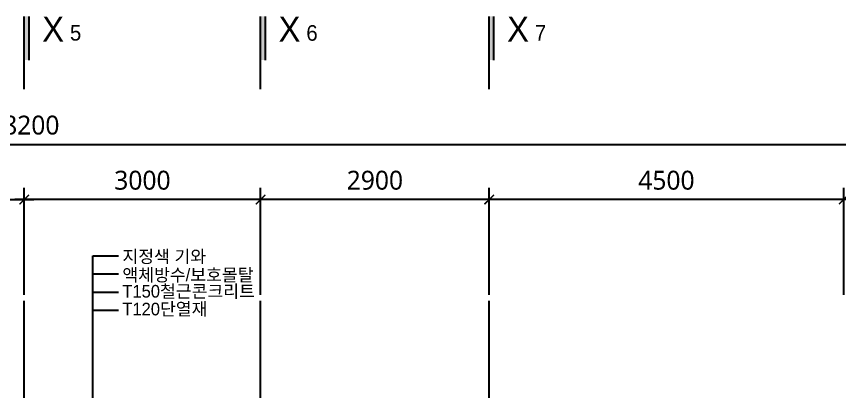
# Model space of a CAD drawing. Extents: x 11416736 to 11582377, y -14295679 to -14163266.
# Drawn here: x 11461668 to 11472114, y -14244967 to -14240204 of the extents above; entities that cross this region are included whole.
import ezdxf
from ezdxf.enums import TextEntityAlignment as Align

# ---------------------------------------------------------------- set-up
doc = ezdxf.new("R2010")
doc.units = 0
doc.header["$LTSCALE"] = 50
doc.header["$MEASUREMENT"] = 0
doc.layers.get('0').update_dxf_attribs({"linetype": 'CONTINUOUS'})
doc.layers.get('DEFPOINTS').update_dxf_attribs({"linetype": 'CONTINUOUS'})
for name, color, linetype in [('! 06 중심선', 11, 'CONTINUOUS'), ('! 12 지시선_안내선', 252, 'CONTINUOUS'), ('! 22 text 진한선', 7, 'CONTINUOUS'), ('! 24 치수선', 1, 'CONTINUOUS')]:
    doc.layers.add(name, color=color, linetype=linetype)
doc.styles.add('굴림', font='Gulim.ttf')
doc.styles.add('맑은 고딕', font='malgun.ttf')
doc.dimstyles.new('120-main', dxfattribs={"dimscale": 120, "dimtxt": 2, "dimasz": 1, "dimexe": 1.25, "dimexo": 0.625, "dimgap": 1, "dimtad": 1, "dimdec": 0, "dimtxsty": '맑은 고딕', "dimblk": 'ARCHTICK', "dimcen": 2.5, "dimdle": 1, "dimclrt": 7, "dimadec": 0, "dimazin": 0, "dimtfac": 1, "dimtdec": 0, "dimtix": 1, "dimtmove": 2, "dimatfit": 3, "dimldrblk": 'DOT', "dimfxl": 0, "dimarcsym": 0})

# ---------------------------------------------------------------- blocks, each defined once
blk = doc.blocks.new('_ARCHTICK')
at = {"color": 0, "linetype": 'ByBlock', "const_width": 0.15}
blk.add_lwpolyline([(-0.5, -0.5), (0.5, 0.5)], dxfattribs=at)
blk = doc.blocks.new('*D69')
at = {"layer": '! 24 치수선', "color": 0, "lineweight": -2}
for p, q in [((11458767, -14243739), (11458767, -14242379)), ((11461767, -14243739), (11461767, -14242379)), ((11458647, -14242529), (11461887, -14242529))]:
    blk.add_line(p, q, dxfattribs=at)
at = {"layer": 'DEFPOINTS', "color": 0}
for p in [(11461767, -14242529), (11458767, -14243814), (11461767, -14243814)]:
    blk.add_point(p, dxfattribs=at)
at = {"layer": '! 24 치수선', "color": 0, "linetype": 'ByBlock', "lineweight": -2, "xscale": 120, "yscale": 120, "zscale": 120, "rotation": 180}
blk.add_blockref('_ARCHTICK', (11458767, -14242529), dxfattribs=at)
at = {"layer": '! 24 치수선', "color": 0, "linetype": 'ByBlock', "lineweight": -2, "xscale": 120, "yscale": 120, "zscale": 120}
blk.add_blockref('_ARCHTICK', (11461767, -14242529), dxfattribs=at)
at = {"layer": '! 24 치수선', "color": 7, "ltscale": 30, "insert": (11460267, -14242285), "char_height": 240, "attachment_point": 5, "style": '맑은 고딕'}
blk.add_mtext('3000', dxfattribs=at)
blk = doc.blocks.new('_Dot')
at = {"color": 0, "linetype": 'ByBlock', "lineweight": -2}
blk.add_line((-0.5, 0), (-1, 0), dxfattribs=at)
at = {"color": 0, "linetype": 'ByBlock', "const_width": 0.5}
blk.add_lwpolyline([(-0.25, 0, 1), (0.25, 0, 1)], format="xyb", close=True, dxfattribs=at)
blk = doc.blocks.new('*D70')
at = {"layer": '! 24 치수선', "color": 0, "lineweight": -2}
for p, q in [((11447667, -14243739), (11447667, -14241679)), ((11475867, -14243739), (11475867, -14241679)), ((11447547, -14241829), (11475987, -14241829))]:
    blk.add_line(p, q, dxfattribs=at)
at = {"layer": 'DEFPOINTS', "color": 0}
for p in [(11475867, -14241829), (11447667, -14243814), (11475867, -14243814)]:
    blk.add_point(p, dxfattribs=at)
at = {"layer": '! 24 치수선', "color": 0, "linetype": 'ByBlock', "lineweight": -2, "xscale": 120, "yscale": 120, "zscale": 120, "rotation": 180}
blk.add_blockref('_ARCHTICK', (11447667, -14241829), dxfattribs=at)
at = {"layer": '! 24 치수선', "color": 0, "linetype": 'ByBlock', "lineweight": -2, "xscale": 120, "yscale": 120, "zscale": 120}
blk.add_blockref('_ARCHTICK', (11475867, -14241829), dxfattribs=at)
at = {"layer": '! 24 치수선', "color": 7, "ltscale": 30, "insert": (11461767, -14241585), "char_height": 240, "attachment_point": 5, "style": '맑은 고딕'}
blk.add_mtext('28200', dxfattribs=at)
blk = doc.blocks.new('*D86')
at = {"layer": '! 24 치수선', "color": 0, "lineweight": -2}
for p, q in [((11472167, -14243739), (11472167, -14242379)), ((11475867, -14243739), (11475867, -14242379)), ((11475987, -14242529), (11472047, -14242529))]:
    blk.add_line(p, q, dxfattribs=at)
at = {"layer": 'DEFPOINTS', "color": 0}
for p in [(11472167, -14242529), (11472167, -14243814), (11475867, -14243814)]:
    blk.add_point(p, dxfattribs=at)
at = {"layer": '! 24 치수선', "color": 0, "linetype": 'ByBlock', "lineweight": -2, "xscale": 120, "yscale": 120, "zscale": 120, "rotation": 180}
blk.add_blockref('_ARCHTICK', (11472167, -14242529), dxfattribs=at)
at = {"layer": '! 24 치수선', "color": 0, "linetype": 'ByBlock', "lineweight": -2, "xscale": 120, "yscale": 120, "zscale": 120}
blk.add_blockref('_ARCHTICK', (11475867, -14242529), dxfattribs=at)
at = {"layer": '! 24 치수선', "color": 7, "ltscale": 30, "insert": (11474017, -14242285), "char_height": 240, "attachment_point": 5, "style": '맑은 고딕'}
blk.add_mtext('3700', dxfattribs=at)
blk = doc.blocks.new('*D87')
at = {"layer": '! 24 치수선', "color": 0, "lineweight": -2}
for p, q in [((11467667, -14243739), (11467667, -14242379)), ((11472167, -14243739), (11472167, -14242379)), ((11472287, -14242529), (11467547, -14242529))]:
    blk.add_line(p, q, dxfattribs=at)
at = {"layer": 'DEFPOINTS', "color": 0}
for p in [(11467667, -14242529), (11467667, -14243814), (11472167, -14243814)]:
    blk.add_point(p, dxfattribs=at)
at = {"layer": '! 24 치수선', "color": 0, "linetype": 'ByBlock', "lineweight": -2, "xscale": 120, "yscale": 120, "zscale": 120, "rotation": 180}
blk.add_blockref('_ARCHTICK', (11467667, -14242529), dxfattribs=at)
at = {"layer": '! 24 치수선', "color": 0, "linetype": 'ByBlock', "lineweight": -2, "xscale": 120, "yscale": 120, "zscale": 120}
blk.add_blockref('_ARCHTICK', (11472167, -14242529), dxfattribs=at)
at = {"layer": '! 24 치수선', "color": 7, "ltscale": 30, "insert": (11469917, -14242285), "char_height": 240, "attachment_point": 5, "style": '맑은 고딕'}
blk.add_mtext('4500', dxfattribs=at)
blk = doc.blocks.new('*D88')
at = {"layer": '! 24 치수선', "color": 0, "lineweight": -2}
for p, q in [((11464767, -14243739), (11464767, -14242379)), ((11467667, -14243739), (11467667, -14242379)), ((11467787, -14242529), (11464647, -14242529))]:
    blk.add_line(p, q, dxfattribs=at)
at = {"layer": 'DEFPOINTS', "color": 0}
for p in [(11464767, -14242529), (11464767, -14243814), (11467667, -14243814)]:
    blk.add_point(p, dxfattribs=at)
at = {"layer": '! 24 치수선', "color": 0, "linetype": 'ByBlock', "lineweight": -2, "xscale": 120, "yscale": 120, "zscale": 120, "rotation": 180}
blk.add_blockref('_ARCHTICK', (11464767, -14242529), dxfattribs=at)
at = {"layer": '! 24 치수선', "color": 0, "linetype": 'ByBlock', "lineweight": -2, "xscale": 120, "yscale": 120, "zscale": 120}
blk.add_blockref('_ARCHTICK', (11467667, -14242529), dxfattribs=at)
at = {"layer": '! 24 치수선', "color": 7, "ltscale": 30, "insert": (11466217, -14242285), "char_height": 240, "attachment_point": 5, "style": '맑은 고딕'}
blk.add_mtext('2900', dxfattribs=at)
blk = doc.blocks.new('*D89')
at = {"layer": '! 24 치수선', "color": 0, "lineweight": -2}
for p, q in [((11461767, -14243739), (11461767, -14242379)), ((11464767, -14243739), (11464767, -14242379)), ((11464887, -14242529), (11461647, -14242529))]:
    blk.add_line(p, q, dxfattribs=at)
at = {"layer": 'DEFPOINTS', "color": 0}
for p in [(11461767, -14242529), (11461767, -14243814), (11464767, -14243814)]:
    blk.add_point(p, dxfattribs=at)
at = {"layer": '! 24 치수선', "color": 0, "linetype": 'ByBlock', "lineweight": -2, "xscale": 120, "yscale": 120, "zscale": 120, "rotation": 180}
blk.add_blockref('_ARCHTICK', (11461767, -14242529), dxfattribs=at)
at = {"layer": '! 24 치수선', "color": 0, "linetype": 'ByBlock', "lineweight": -2, "xscale": 120, "yscale": 120, "zscale": 120}
blk.add_blockref('_ARCHTICK', (11464767, -14242529), dxfattribs=at)
at = {"layer": '! 24 치수선', "color": 7, "ltscale": 30, "insert": (11463267, -14242285), "char_height": 240, "attachment_point": 5, "style": '맑은 고딕'}
blk.add_mtext('3000', dxfattribs=at)

msp = doc.modelspace()

# ---------------------------------------------------------------- linework, layer by layer
at = {"layer": '! 06 중심선'}
for p, q in [((11461766.7, -14258421), (11461766.7, -14243813.7)), ((11464766.7, -14258421), (11464766.7, -14243813.7)), ((11467666.7, -14258421), (11467666.7, -14243813.7))]:
    msp.add_line(p, q, dxfattribs=at)
at = {"layer": '! 12 지시선_안내선'}
for points in [[(11462635.6, -14246638.4), (11462635.6, -14243242.3)], [(11462635.6, -14243242.3), (11462965.2, -14243242.3)], [(11462635.6, -14243473), (11462965.2, -14243473)], [(11462635.6, -14243703.8), (11462965.2, -14243703.8)], [(11462635.6, -14243934.5), (11462965.2, -14243934.5)]]:
    msp.add_lwpolyline(points, dxfattribs=at)
at = {"layer": '! 22 text 진한선', "color": 3}
for p, q in [((11461766.7, -14241128.6), (11461766.7, -14240203.8)), ((11461828.3, -14240758.7), (11461828.3, -14240203.8)), ((11464766.7, -14241128.6), (11464766.7, -14240203.8)), ((11464828.3, -14240758.7), (11464828.3, -14240203.8)), ((11467666.7, -14241128.6), (11467666.7, -14240203.8)), ((11467728.3, -14240758.7), (11467728.3, -14240203.8))]:
    msp.add_line(p, q, dxfattribs=at)
for points in [[(11461766.7, -14240203.8), (11461828.3, -14240203.8), (11461766.7, -14240758.7), (11461828.3, -14240758.7)], [(11464766.7, -14240203.8), (11464828.3, -14240203.8), (11464766.7, -14240758.7), (11464828.3, -14240758.7)], [(11467666.7, -14240203.8), (11467728.3, -14240203.8), (11467666.7, -14240758.7), (11467728.3, -14240758.7)]]:
    msp.add_solid(points, dxfattribs=at)

# ---------------------------------------------------------------- texts
at = {"layer": '! 22 text 진한선', "color": 3, "linetype": 'Continuous', "style": '굴림'}
for s, height, p in [('X', 316.8, (11462133.8, -14240364.8)), ('X', 316.8, (11465133.8, -14240364.8)), ('X', 316.8, (11468033.8, -14240364.8)), ('5', 198, (11462419, -14240413)), ('6', 198, (11465419, -14240413)), ('7', 198, (11468319, -14240413))]:
    msp.add_text(s, height=height, dxfattribs=at).set_placement(p, align=Align.MIDDLE)
at = {"layer": '! 22 text 진한선', "style": '굴림'}
for s, p in [('지정색 기와', (11463012.7, -14243252)), ('액체방수/보호몰탈', (11463012.7, -14243486.1)), ('T150철근콘크리트', (11463012.7, -14243693.6)), ('T120단열재', (11463012.7, -14243919.8))]:
    msp.add_text(s, height=160, dxfattribs=at).set_placement(p, align=Align.MIDDLE_LEFT)

# ---------------------------------------------------------------- dimensions: what is measured, and where the dimension line sits
at = {"layer": '! 24 치수선'}
for base, p1, p2, picture, middle in [((11475866.7, -14241828.6), (11447666.7, -14243813.7), (11475866.7, -14243813.7), '*D70', (11461766.7, -14241584.6)), ((11461766.7, -14242528.6), (11458766.7, -14243813.7), (11461766.7, -14243813.7), '*D69', (11460266.7, -14242284.6))]:
    dim = msp.add_linear_dim(base=base, p1=p1, p2=p2, dimstyle='120-main', dxfattribs=at)
    dim.commit()
    dim.dimension.update_dxf_attribs({"geometry": picture, "text_midpoint": middle})
for base, p1, p2, picture, middle in [((11461766.7, -14242528.6), (11464766.7, -14243813.7), (11461766.7, -14243813.7), '*D89', (11463266.7, -14242284.6)), ((11464766.7, -14242528.6), (11467666.7, -14243813.7), (11464766.7, -14243813.7), '*D88', (11466216.7, -14242284.6)), ((11467666.7, -14242528.6), (11472166.7, -14243813.7), (11467666.7, -14243813.7), '*D87', (11469916.7, -14242284.6)), ((11472166.7, -14242528.6), (11475866.7, -14243813.7), (11472166.7, -14243813.7), '*D86', (11474016.7, -14242284.6))]:
    dim = msp.add_linear_dim(base=base, p1=p1, p2=p2, angle=180, dimstyle='120-main', dxfattribs=at)
    dim.commit()
    dim.dimension.update_dxf_attribs({"geometry": picture, "text_midpoint": middle})

doc.saveas('drawing.dxf')
